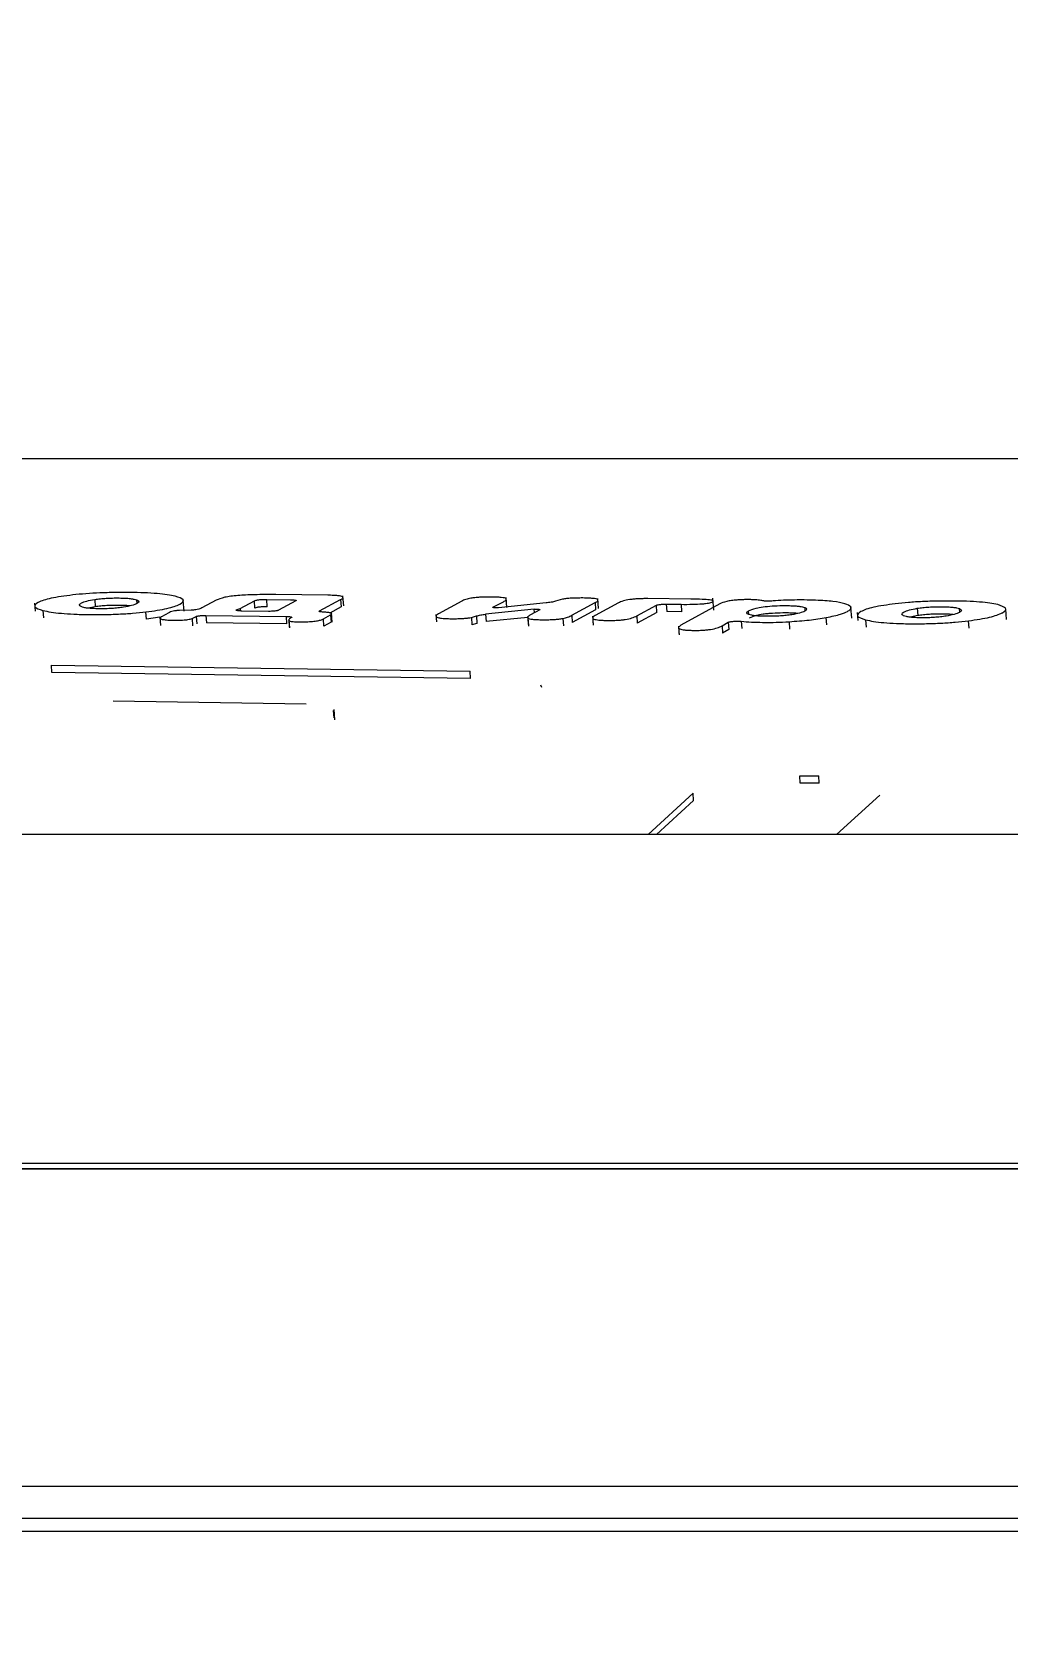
# Model space of a CAD drawing. Header units: millimetres. Extents: x -8045 to 6871, y -5915 to 5473.
# Drawn here: x -3914.59 to -3888.79, y -1035.41 to -992.87 of the extents above; entities that cross this region are included whole.
import ezdxf

# ---------------------------------------------------------------- set-up
doc = ezdxf.new("R2010")
doc.units = ezdxf.units.MM
for name, color, linetype in [('DIKOM_ОБЪЕКТ', 7, 'Continuous'), ('DIKOM_РАЗМЕР_ЗОНА', 7, 'Continuous'), ('DIKOM_РАЗМЕР_ОБЪЕКТА', 7, 'Continuous')]:
    doc.layers.add(name, color=color, linetype=linetype)
doc.styles.add('style1', font='arial.ttf', dxfattribs={"width": 0.8})
doc.dimstyles.new('1-50', dxfattribs={"dimtxt": 300, "dimasz": 200, "dimexe": 100, "dimexo": 0, "dimgap": 100, "dimtad": 1, "dimtxsty": 'style1', "dimcen": 200, "dimclrd": 7, "dimclre": 7, "dimclrt": 7, "dimadec": 1, "dimazin": 2, "dimtfac": 1, "dimtmove": 0, "dimatfit": 2, "dimfxl": 0, "dimlwd": 25, "dimlwe": 18, "dimarcsym": 0})

# ---------------------------------------------------------------- blocks, each defined once
blk = doc.blocks.new('*D9')
at = {"layer": 'Defpoints', "color": 0, "linetype": 'Continuous', "transparency": 16777216}
for p in [(5663.543, -234.645), (-5019.6, -1388.727), (5663.543, -4701.469)]:
    blk.add_point(p, dxfattribs=at)
at = {"layer": 'DIKOM_РАЗМЕР_ОБЪЕКТА', "color": 7, "linetype": 'Continuous', "lineweight": 18, "transparency": 16777216}
for p, q in [((5663.543, -234.645), (5663.543, -4801.469)), ((-5019.6, -1388.727), (-5019.6, -4801.469))]:
    blk.add_line(p, q, dxfattribs=at)
at = {"layer": 'DIKOM_РАЗМЕР_ОБЪЕКТА', "color": 7, "linetype": 'Continuous', "lineweight": 25, "transparency": 16777216}
blk.add_line((-4819.6, -4701.469), (5463.543, -4701.469), dxfattribs=at)
at = {"layer": 'DIKOM_РАЗМЕР_ОБЪЕКТА', "color": 7, "linetype": 'Continuous', "transparency": 16777216}
for points in [[(-4819.6, -4668.136), (-4819.6, -4734.803), (-5019.6, -4701.469)], [(5463.543, -4668.136), (5463.543, -4734.803), (5663.543, -4701.469)]]:
    blk.add_solid(points, dxfattribs=at)
at = {"layer": 'DIKOM_РАЗМЕР_ОБЪЕКТА', "color": 7, "linetype": 'Continuous', "lineweight": 15, "transparency": 16777216, "insert": (-74.375, -4448.297), "char_height": 300, "attachment_point": 5, "style": 'style1'}
blk.add_mtext('10700', dxfattribs=at)
blk = doc.blocks.new('*D10')
at = {"layer": 'Defpoints', "color": 0, "linetype": 'Continuous', "transparency": 16777216}
for p in [(-1653.813, 3474.95), (-5616.456, -3083.398), (491.015, -3083.398)]:
    blk.add_point(p, dxfattribs=at)
at = {"layer": 'DIKOM_РАЗМЕР_ОБЪЕКТА', "color": 7, "linetype": 'Continuous', "lineweight": 18, "transparency": 16777216}
for p, q in [((-1653.813, 3474.95), (-5716.456, 3474.95)), ((491.015, -3083.398), (-5716.456, -3083.398))]:
    blk.add_line(p, q, dxfattribs=at)
at = {"layer": 'DIKOM_РАЗМЕР_ОБЪЕКТА', "color": 7, "linetype": 'Continuous', "lineweight": 25, "transparency": 16777216}
blk.add_line((-5616.456, 3274.95), (-5616.456, -2883.398), dxfattribs=at)
at = {"layer": 'DIKOM_РАЗМЕР_ОБЪЕКТА', "color": 7, "linetype": 'Continuous', "transparency": 16777216}
for points in [[(-5649.79, 3274.95), (-5583.123, 3274.95), (-5616.456, 3474.95)], [(-5649.79, -2883.398), (-5583.123, -2883.398), (-5616.456, -3083.398)]]:
    blk.add_solid(points, dxfattribs=at)
at = {"layer": 'DIKOM_РАЗМЕР_ОБЪЕКТА', "color": 7, "linetype": 'Continuous', "lineweight": 15, "transparency": 16777216, "insert": (-5869.628, -1326.858), "char_height": 300, "attachment_point": 5, "rotation": 90, "style": 'style1'}
blk.add_mtext('6550', dxfattribs=at)
blk = doc.blocks.new('*D11')
at = {"layer": 'Defpoints', "color": 0, "transparency": 16777216}
for p in [(6870.851, -184.645), (-7019.6, -1388.727), (-7019.6, -5814.648)]:
    blk.add_point(p, dxfattribs=at)
at = {"layer": 'DIKOM_РАЗМЕР_ЗОНА', "color": 7, "lineweight": 18, "transparency": 16777216}
for p, q in [((6870.851, -184.645), (6870.851, -5914.648)), ((-7019.6, -1388.727), (-7019.6, -5914.648))]:
    blk.add_line(p, q, dxfattribs=at)
at = {"layer": 'DIKOM_РАЗМЕР_ЗОНА', "color": 7, "lineweight": 25, "transparency": 16777216}
blk.add_line((6670.851, -5814.648), (-6819.6, -5814.648), dxfattribs=at)
at = {"layer": 'DIKOM_РАЗМЕР_ЗОНА', "color": 7, "transparency": 16777216}
for points in [[(-6819.6, -5781.314), (-6819.6, -5847.981), (-7019.6, -5814.648)], [(6670.851, -5781.314), (6670.851, -5847.981), (6870.851, -5814.648)]]:
    blk.add_solid(points, dxfattribs=at)
at = {"layer": 'DIKOM_РАЗМЕР_ЗОНА', "color": 7, "transparency": 16777216, "insert": (-74.375, -5561.374), "char_height": 300, "attachment_point": 5, "style": 'style1'}
blk.add_mtext('13900', dxfattribs=at)
blk = doc.blocks.new('*D12')
at = {"layer": 'Defpoints', "color": 0, "transparency": 16777216}
for p in [(-2189.606, 5472.652), (-7595.212, -5084.969), (-495.584, -5084.969)]:
    blk.add_point(p, dxfattribs=at)
at = {"layer": 'DIKOM_РАЗМЕР_ЗОНА', "color": 7, "lineweight": 18, "transparency": 16777216}
for p, q in [((-2189.606, 5472.652), (-7695.212, 5472.652)), ((-495.584, -5084.969), (-7695.212, -5084.969))]:
    blk.add_line(p, q, dxfattribs=at)
at = {"layer": 'DIKOM_РАЗМЕР_ЗОНА', "color": 7, "lineweight": 25, "transparency": 16777216}
blk.add_line((-7595.212, 5272.652), (-7595.212, -4884.969), dxfattribs=at)
at = {"layer": 'DIKOM_РАЗМЕР_ЗОНА', "color": 7, "transparency": 16777216}
for points in [[(-7628.545, 5272.652), (-7561.879, 5272.652), (-7595.212, 5472.652)], [(-7628.545, -4884.969), (-7561.879, -4884.969), (-7595.212, -5084.969)]]:
    blk.add_solid(points, dxfattribs=at)
at = {"layer": 'DIKOM_РАЗМЕР_ЗОНА', "color": 7, "transparency": 16777216, "insert": (-7848.384, -1452.593), "char_height": 300, "attachment_point": 5, "rotation": 90, "style": 'style1'}
blk.add_mtext('10550', dxfattribs=at)

msp = doc.modelspace()

# ---------------------------------------------------------------- linework, layer by layer
at = {"layer": 'DIKOM_ОБЪЕКТ', "color": 7, "linetype": 'Continuous', "lineweight": 15}
for p, q in [((-3748.684, -1004.157), (-3986.725, -1004.157)), ((-3906.776, -1007.762), (-3908.152, -1007.746)), ((-3906.354, -1008.041), (-3906.373, -1007.779)), ((-3914.528, -1007.975), (-3914.513, -1008.182)), ((-3914.306, -1008.166), (-3914.292, -1008.36)), ((-3912.923, -1008.068), (-3913.111, -1008.105)), ((-3912.937, -1007.873), (-3912.923, -1008.068)), ((-3911.815, -1007.977), (-3911.821, -1007.887)), ((-3911.568, -1008.397), (-3911.582, -1008.203)), ((-3910.981, -1008.226), (-3911.175, -1008.334)), ((-3910.388, -1008.159), (-3910.699, -1008.164)), ((-3910.575, -1008.184), (-3910.596, -1007.899)), ((-3909.722, -1007.893), (-3910.108, -1008.098)), ((-3909.172, -1008.14), (-3909.095, -1008.111)), ((-3909.17, -1008.169), (-3909.172, -1008.14)), ((-3909.095, -1008.111), (-3908.713, -1007.907)), ((-3909.095, -1008.111), (-3909.09, -1008.178)), ((-3908.338, -1008.189), (-3909.043, -1008.18)), ((-3908.699, -1008.102), (-3908.713, -1007.907)), ((-3908.388, -1007.873), (-3907.763, -1007.881)), ((-3908.374, -1008.068), (-3908.388, -1007.873)), ((-3907.617, -1007.913), (-3908.08, -1008.16)), ((-3906.997, -1008.177), (-3906.436, -1007.877)), ((-3906.997, -1008.177), (-3906.996, -1008.192)), ((-3906.422, -1008.071), (-3906.723, -1008.232)), ((-3906.654, -1008.478), (-3906.672, -1008.231)), ((-3906.436, -1007.877), (-3906.422, -1008.071)), ((-3906.379, -1007.836), (-3906.367, -1007.995)), ((-3903.232, -1007.92), (-3903.848, -1008.252)), ((-3901.313, -1008.133), (-3902.603, -1008.266)), ((-3902.406, -1008.079), (-3902.13, -1007.932)), ((-3902.406, -1008.079), (-3902.406, -1008.087)), ((-3901.004, -1007.966), (-3902.256, -1008.092)), ((-3902.037, -1008.089), (-3902.056, -1007.824)), ((-3902.045, -1008.045), (-3902.045, -1008.071)), ((-3901.17, -1008.147), (-3901.41, -1008.279)), ((-3901.307, -1008.222), (-3901.313, -1008.133)), ((-3900.568, -1007.867), (-3900.751, -1007.919)), ((-3900.322, -1008.291), (-3899.707, -1007.957)), ((-3899.693, -1008.152), (-3900.308, -1008.485)), ((-3899.707, -1007.957), (-3899.693, -1008.152)), ((-3899.091, -1007.964), (-3899.706, -1008.297)), ((-3899.614, -1008.114), (-3899.633, -1007.849)), ((-3898.604, -1008.309), (-3898.086, -1008.026)), ((-3898.072, -1008.221), (-3898.591, -1008.504)), ((-3897.171, -1007.863), (-3898.314, -1007.852)), ((-3898.072, -1008.221), (-3898.086, -1008.026)), ((-3897.827, -1007.999), (-3897.434, -1008.002)), ((-3897.827, -1007.999), (-3897.813, -1008.193)), ((-3897.42, -1008.197), (-3897.813, -1008.193)), ((-3896.407, -1007.99), (-3897.435, -1008.557)), ((-3897.434, -1008.002), (-3897.42, -1008.197)), ((-3896.567, -1008.156), (-3896.59, -1007.838)), ((-3895.639, -1008.273), (-3895.646, -1008.177)), ((-3894.164, -1008.086), (-3894.157, -1008.181)), ((-3892.92, -1008.364), (-3892.94, -1008.088)), ((-3892.777, -1008.222), (-3892.762, -1008.426)), ((-3891.188, -1008.107), (-3891.174, -1008.301)), ((-3890.065, -1008.208), (-3890.072, -1008.116)), ((-3888.826, -1008.406), (-3888.847, -1008.123)), ((-3911.211, -1008.339), (-3911.568, -1008.397)), ((-3911.211, -1008.337), (-3911.195, -1008.562)), ((-3910.364, -1008.378), (-3910.35, -1008.572)), ((-3910.254, -1008.323), (-3910.24, -1008.518)), ((-3909.996, -1008.295), (-3907.879, -1008.322)), ((-3909.996, -1008.295), (-3909.982, -1008.49)), ((-3907.866, -1008.516), (-3909.982, -1008.49)), ((-3907.879, -1008.322), (-3907.866, -1008.516)), ((-3907.808, -1008.409), (-3907.795, -1008.603)), ((-3907.802, -1008.417), (-3907.787, -1008.621)), ((-3906.889, -1008.388), (-3906.699, -1008.282)), ((-3906.875, -1008.582), (-3906.889, -1008.388)), ((-3906.684, -1008.476), (-3906.875, -1008.582)), ((-3906.699, -1008.282), (-3906.684, -1008.476)), ((-3903.915, -1008.268), (-3903.901, -1008.463)), ((-3902.978, -1008.348), (-3902.845, -1008.311)), ((-3902.978, -1008.348), (-3902.964, -1008.543)), ((-3902.83, -1008.505), (-3902.964, -1008.543)), ((-3902.845, -1008.311), (-3902.83, -1008.505)), ((-3902.603, -1008.266), (-3902.589, -1008.46)), ((-3901.488, -1008.347), (-3902.589, -1008.46)), ((-3901.49, -1008.321), (-3901.471, -1008.582)), ((-3901.482, -1008.365), (-3901.468, -1008.56)), ((-3900.557, -1008.375), (-3900.543, -1008.57)), ((-3900.322, -1008.291), (-3900.308, -1008.485)), ((-3898.604, -1008.309), (-3898.591, -1008.504)), ((-3896.35, -1008.571), (-3896.186, -1008.477)), ((-3896.35, -1008.571), (-3896.336, -1008.765)), ((-3896.186, -1008.477), (-3896.172, -1008.672)), ((-3895.841, -1008.452), (-3895.827, -1008.646)), ((-3894.577, -1008.462), (-3894.563, -1008.656)), ((-3893.58, -1008.546), (-3893.594, -1008.351)), ((-3892.555, -1008.412), (-3892.541, -1008.607)), ((-3891.174, -1008.301), (-3891.376, -1008.343)), ((-3889.819, -1008.632), (-3889.833, -1008.438)), ((-3896.172, -1008.672), (-3896.336, -1008.765)), ((-3914.081, -1009.615), (-3903.013, -1009.768)), ((-3914.067, -1009.809), (-3914.081, -1009.615)), ((-3902.999, -1009.962), (-3914.067, -1009.809)), ((-3902.999, -1009.962), (-3903.013, -1009.768)), ((-3901.148, -1010.128), (-3901.125, -1010.194)), ((-3912.452, -1010.558), (-3907.346, -1010.635)), ((-3906.59, -1011.058), (-3906.609, -1010.782)), ((-3906.605, -1011.004), (-3906.619, -1010.81)), ((-3894.295, -1012.535), (-3893.794, -1012.541)), ((-3894.281, -1012.728), (-3894.295, -1012.535)), ((-3893.78, -1012.734), (-3894.281, -1012.728)), ((-3893.78, -1012.734), (-3893.794, -1012.541)), ((-3898.305, -1014.091), (-3897.115, -1012.992)), ((-3897.101, -1013.186), (-3898.082, -1014.091)), ((-3897.101, -1013.186), (-3897.115, -1012.992)), ((-3892.177, -1013.053), (-3893.326, -1014.091)), ((-3875.171, -1014.091), (-3918.48, -1014.091)), ((-3747.063, -1022.794), (-4024.736, -1022.794)), ((-3747.321, -1022.929), (-4024.736, -1022.929)), ((-4024.735, -1022.929), (-3747.321, -1022.929)), ((-3862.658, -1031.328), (-3925.187, -1031.328)), ((-3925.285, -1032.173), (-3862.808, -1032.173)), ((-3925.273, -1032.511), (-3862.789, -1032.511))]:
    msp.add_line(p, q, dxfattribs=at)
for points, knots in [([(-3913.519, -1007.755), (-3913.728, -1007.782), (-3914.157, -1007.838), (-3914.34, -1007.913), (-3914.434, -1007.952)], [0, 0, 0, 0, 0.488444, 1, 1, 1, 1]), ([(-3912.008, -1007.69), (-3912.142, -1007.69), (-3912.403, -1007.688), (-3912.799, -1007.699), (-3913.179, -1007.721), (-3913.404, -1007.743), (-3913.519, -1007.755)], [0, 0, 0, 0, 0.261625, 0.508222, 0.750378, 1, 1, 1, 1]), ([(-3910.81, -1007.788), (-3910.874, -1007.774), (-3911.002, -1007.747), (-3911.382, -1007.708), (-3911.746, -1007.69), (-3912.008, -1007.69), (-3912.008, -1007.69)], [0, 0, 0, 0, 0.246854, 0.488257, 0.999534, 1, 1, 1, 1]), ([(-3910.688, -1008), (-3910.687, -1007.999), (-3910.614, -1007.961), (-3910.533, -1007.882), (-3910.719, -1007.819), (-3910.81, -1007.788)], [0, 0, 0, 0, 0.005653, 0.516882, 1, 1, 1, 1]), ([(-3909.149, -1007.77), (-3909.214, -1007.776), (-3909.347, -1007.789), (-3909.575, -1007.83), (-3909.661, -1007.867), (-3909.722, -1007.893)], [0, 0, 0, 0, 0.217844, 0.448566, 1, 1, 1, 1]), ([(-3908.152, -1007.746), (-3908.339, -1007.745), (-3908.602, -1007.744), (-3908.943, -1007.755), (-3909.083, -1007.765), (-3909.149, -1007.77)], [0, 0, 0, 0, 0.563881, 0.794324, 1, 1, 1, 1]), ([(-3906.381, -1007.801), (-3906.394, -1007.795), (-3906.42, -1007.785), (-3906.509, -1007.773), (-3906.629, -1007.765), (-3906.725, -1007.763), (-3906.776, -1007.762)], [0, 0, 0, 0, 0.234095, 0.464974, 0.714511, 1, 1, 1, 1]), ([(-3906.436, -1007.877), (-3906.408, -1007.862), (-3906.36, -1007.836), (-3906.375, -1007.811), (-3906.381, -1007.801)], [0, 0, 0, 0, 0.580149, 1, 1, 1, 1]), ([(-3902.449, -1007.81), (-3902.452, -1007.81), (-3902.507, -1007.809), (-3902.611, -1007.809), (-3902.758, -1007.815), (-3902.891, -1007.826), (-3902.958, -1007.836), (-3902.992, -1007.841)], [0, 0, 0, 0, 0.015119, 0.289344, 0.532051, 0.761751, 1, 1, 1, 1]), ([(-3902.059, -1007.85), (-3902.071, -1007.844), (-3902.095, -1007.833), (-3902.184, -1007.82), (-3902.305, -1007.812), (-3902.4, -1007.811), (-3902.449, -1007.81)], [0, 0, 0, 0, 0.242255, 0.476951, 0.728045, 1, 1, 1, 1]), ([(-3914.434, -1007.952), (-3914.487, -1007.991), (-3914.593, -1008.067), (-3914.4, -1008.134), (-3914.306, -1008.166)], [0, 0, 0, 0, 0.51368, 1, 1, 1, 1]), ([(-3914.306, -1008.166), (-3914.239, -1008.18), (-3914.108, -1008.209), (-3913.826, -1008.242), (-3913.488, -1008.263), (-3913.24, -1008.272), (-3913.104, -1008.272), (-3913.104, -1008.272)], [0, 0, 0, 0, 0.251037, 0.493609, 0.739351, 0.999696, 1, 1, 1, 1]), ([(-3913.297, -1008.064), (-3913.319, -1008.049), (-3913.366, -1008.017), (-3913.313, -1007.983), (-3913.286, -1007.965)], [0, 0, 0, 0, 0.481292, 1, 1, 1, 1]), ([(-3912.174, -1008.079), (-3912.222, -1008.085), (-3912.315, -1008.099), (-3912.481, -1008.113), (-3912.654, -1008.121), (-3912.827, -1008.121), (-3912.99, -1008.116), (-3913.128, -1008.105), (-3913.235, -1008.087), (-3913.275, -1008.072), (-3913.297, -1008.064)], [0, 0, 0, 0, 0.134171, 0.256404, 0.375075, 0.499441, 0.624161, 0.743104, 0.865596, 1, 1, 1, 1]), ([(-3913.286, -1007.965), (-3913.248, -1007.948), (-3913.174, -1007.915), (-3913.014, -1007.887), (-3912.937, -1007.873)], [0, 0, 0, 0, 0.522999, 1, 1, 1, 1]), ([(-3913.104, -1008.272), (-3912.968, -1008.273), (-3912.706, -1008.274), (-3912.307, -1008.262), (-3911.924, -1008.239), (-3911.697, -1008.215), (-3911.582, -1008.203)], [0, 0, 0, 0, 0.262078, 0.508587, 0.750682, 1, 1, 1, 1]), ([(-3912.937, -1007.873), (-3912.889, -1007.867), (-3912.797, -1007.854), (-3912.633, -1007.841), (-3912.462, -1007.835), (-3912.347, -1007.834), (-3912.29, -1007.835), (-3912.289, -1007.835)], [0, 0, 0, 0, 0.263424, 0.506249, 0.744329, 0.994352, 1, 1, 1, 1]), ([(-3912.275, -1008.03), (-3912.276, -1008.03), (-3912.333, -1008.03), (-3912.448, -1008.029), (-3912.619, -1008.036), (-3912.782, -1008.049), (-3912.875, -1008.061), (-3912.923, -1008.068)], [0, 0, 0, 0, 0.004604, 0.255004, 0.493055, 0.735886, 1, 1, 1, 1]), ([(-3912.289, -1007.835), (-3912.235, -1007.836), (-3912.128, -1007.838), (-3911.992, -1007.849), (-3911.885, -1007.866), (-3911.843, -1007.88), (-3911.821, -1007.887)], [0, 0, 0, 0, 0.245791, 0.485535, 0.731547, 1, 1, 1, 1]), ([(-3912.002, -1008.043), (-3912.039, -1008.04), (-3912.119, -1008.033), (-3912.22, -1008.031), (-3912.275, -1008.03)], [0, 0, 0, 0, 0.457742, 1, 1, 1, 1]), ([(-3911.821, -1007.984), (-3911.822, -1007.984), (-3911.852, -1008.002), (-3911.941, -1008.035), (-3912.098, -1008.064), (-3912.174, -1008.079)], [0, 0, 0, 0, 0.009383, 0.522282, 1, 1, 1, 1]), ([(-3911.821, -1007.887), (-3911.796, -1007.902), (-3911.744, -1007.933), (-3911.795, -1007.966), (-3911.821, -1007.984)], [0, 0, 0, 0, 0.487627, 1, 1, 1, 1]), ([(-3911.582, -1008.203), (-3911.378, -1008.174), (-3910.958, -1008.115), (-3910.779, -1008.039), (-3910.688, -1008)], [0, 0, 0, 0, 0.487117, 1, 1, 1, 1]), ([(-3910.699, -1008.164), (-3910.714, -1008.165), (-3910.745, -1008.167), (-3910.805, -1008.173), (-3910.91, -1008.192), (-3910.951, -1008.212), (-3910.981, -1008.226)], [0, 0, 0, 0, 0.094284, 0.190828, 0.40651, 1, 1, 1, 1]), ([(-3910.108, -1008.098), (-3910.138, -1008.112), (-3910.178, -1008.132), (-3910.283, -1008.15), (-3910.342, -1008.156), (-3910.372, -1008.158), (-3910.388, -1008.159)], [0, 0, 0, 0, 0.591332, 0.807639, 0.904877, 1, 1, 1, 1]), ([(-3909.043, -1008.18), (-3909.057, -1008.18), (-3909.086, -1008.179), (-3909.125, -1008.176), (-3909.158, -1008.172), (-3909.186, -1008.166), (-3909.199, -1008.158), (-3909.196, -1008.149), (-3909.18, -1008.143), (-3909.172, -1008.14)], [0, 0, 0, 0, 0.120278, 0.243421, 0.370427, 0.500755, 0.695584, 0.834189, 1, 1, 1, 1]), ([(-3908.713, -1007.907), (-3908.7, -1007.902), (-3908.682, -1007.894), (-3908.636, -1007.885), (-3908.597, -1007.88), (-3908.552, -1007.876), (-3908.481, -1007.873), (-3908.426, -1007.873), (-3908.388, -1007.873)], [0, 0, 0, 0, 0.27315, 0.390267, 0.500432, 0.610469, 0.727442, 1, 1, 1, 1]), ([(-3908.374, -1008.068), (-3908.412, -1008.068), (-3908.467, -1008.068), (-3908.538, -1008.071), (-3908.583, -1008.075), (-3908.622, -1008.08), (-3908.668, -1008.089), (-3908.686, -1008.096), (-3908.699, -1008.102)], [0, 0, 0, 0, 0.27307, 0.389484, 0.500016, 0.61016, 0.726899, 1, 1, 1, 1]), ([(-3908.08, -1008.16), (-3908.086, -1008.163), (-3908.097, -1008.168), (-3908.131, -1008.175), (-3908.171, -1008.181), (-3908.217, -1008.185), (-3908.271, -1008.188), (-3908.312, -1008.188), (-3908.338, -1008.189)], [0, 0, 0, 0, 0.166029, 0.304939, 0.500275, 0.632409, 0.759577, 1, 1, 1, 1]), ([(-3907.763, -1007.881), (-3907.742, -1007.881), (-3907.696, -1007.882), (-3907.651, -1007.887), (-3907.624, -1007.893), (-3907.611, -1007.899), (-3907.607, -1007.906), (-3907.613, -1007.91), (-3907.617, -1007.913)], [0, 0, 0, 0, 0.206092, 0.441054, 0.569868, 0.705897, 0.849322, 1, 1, 1, 1]), ([(-3906.892, -1008.208), (-3906.909, -1008.207), (-3906.944, -1008.205), (-3906.985, -1008.199), (-3907.009, -1008.189), (-3907.001, -1008.181), (-3906.997, -1008.177)], [0, 0, 0, 0, 0.205981, 0.441494, 0.70611, 1, 1, 1, 1]), ([(-3906.699, -1008.282), (-3906.685, -1008.273), (-3906.661, -1008.256), (-3906.68, -1008.237), (-3906.723, -1008.225), (-3906.783, -1008.215), (-3906.848, -1008.211), (-3906.892, -1008.208)], [0, 0, 0, 0, 0.286394, 0.527145, 0.640241, 0.753819, 1, 1, 1, 1]), ([(-3902.992, -1007.841), (-3903.038, -1007.852), (-3903.148, -1007.877), (-3903.202, -1007.904), (-3903.232, -1007.92)], [0, 0, 0, 0, 0.422884, 1, 1, 1, 1]), ([(-3902.333, -1008.095), (-3902.343, -1008.095), (-3902.366, -1008.095), (-3902.389, -1008.092), (-3902.402, -1008.089), (-3902.409, -1008.086), (-3902.411, -1008.083), (-3902.408, -1008.08), (-3902.406, -1008.079)], [0, 0, 0, 0, 0.206727, 0.442076, 0.570806, 0.706412, 0.849674, 1, 1, 1, 1]), ([(-3902.256, -1008.092), (-3902.262, -1008.093), (-3902.274, -1008.094), (-3902.294, -1008.096), (-3902.313, -1008.096), (-3902.326, -1008.096), (-3902.333, -1008.095)], [0, 0, 0, 0, 0.250012, 0.501276, 0.750422, 1, 1, 1, 1]), ([(-3902.13, -1007.932), (-3902.099, -1007.915), (-3902.047, -1007.888), (-3902.055, -1007.861), (-3902.059, -1007.85)], [0, 0, 0, 0, 0.587465, 1, 1, 1, 1]), ([(-3901.313, -1008.133), (-3901.304, -1008.133), (-3901.284, -1008.131), (-3901.254, -1008.13), (-3901.226, -1008.131), (-3901.203, -1008.132), (-3901.184, -1008.135), (-3901.171, -1008.138), (-3901.164, -1008.142), (-3901.168, -1008.145), (-3901.17, -1008.147)], [0, 0, 0, 0, 0.129685, 0.255591, 0.378913, 0.500218, 0.601544, 0.718465, 0.851294, 1, 1, 1, 1]), ([(-3900.751, -1007.919), (-3900.767, -1007.924), (-3900.798, -1007.935), (-3900.881, -1007.952), (-3900.957, -1007.961), (-3901.004, -1007.966)], [0, 0, 0, 0, 0.310116, 0.58029, 1, 1, 1, 1]), ([(-3900.026, -1007.835), (-3900.029, -1007.835), (-3900.084, -1007.835), (-3900.187, -1007.835), (-3900.335, -1007.84), (-3900.467, -1007.851), (-3900.534, -1007.862), (-3900.568, -1007.867)], [0, 0, 0, 0, 0.015509, 0.289712, 0.532394, 0.762072, 1, 1, 1, 1]), ([(-3899.635, -1007.875), (-3899.648, -1007.87), (-3899.672, -1007.858), (-3899.761, -1007.846), (-3899.881, -1007.838), (-3899.976, -1007.836), (-3900.026, -1007.835)], [0, 0, 0, 0, 0.242307, 0.477101, 0.728324, 1, 1, 1, 1]), ([(-3899.707, -1007.957), (-3899.676, -1007.941), (-3899.624, -1007.913), (-3899.632, -1007.886), (-3899.635, -1007.875)], [0, 0, 0, 0, 0.587263, 1, 1, 1, 1]), ([(-3898.314, -1007.852), (-3898.359, -1007.852), (-3898.443, -1007.852), (-3898.57, -1007.856), (-3898.687, -1007.865), (-3898.834, -1007.882), (-3898.988, -1007.916), (-3899.054, -1007.946), (-3899.091, -1007.964)], [0, 0, 0, 0, 0.117658, 0.224706, 0.327834, 0.434106, 0.680066, 1, 1, 1, 1]), ([(-3898.086, -1008.026), (-3898.08, -1008.024), (-3898.069, -1008.019), (-3898.035, -1008.012), (-3897.995, -1008.006), (-3897.948, -1008.002), (-3897.894, -1007.999), (-3897.854, -1007.999), (-3897.827, -1007.999)], [0, 0, 0, 0, 0.164474, 0.302752, 0.500004, 0.631946, 0.759043, 1, 1, 1, 1]), ([(-3897.434, -1008.002), (-3897.331, -1008.003), (-3897.147, -1008.004), (-3896.918, -1007.994), (-3896.781, -1007.981), (-3896.701, -1007.97), (-3896.64, -1007.955), (-3896.617, -1007.945), (-3896.605, -1007.939)], [0, 0, 0, 0, 0.320265, 0.56643, 0.672726, 0.775749, 0.883092, 1, 1, 1, 1]), ([(-3896.605, -1007.939), (-3896.605, -1007.939), (-3896.594, -1007.934), (-3896.581, -1007.923), (-3896.586, -1007.908), (-3896.619, -1007.896), (-3896.704, -1007.881), (-3896.891, -1007.868), (-3897.07, -1007.865), (-3897.171, -1007.863)], [0, 0, 0, 0, 0.000881, 0.118304, 0.225171, 0.327981, 0.434107, 0.6801, 1, 1, 1, 1]), ([(-3895.624, -1007.878), (-3895.668, -1007.878), (-3895.747, -1007.878), (-3895.861, -1007.881), (-3895.981, -1007.889), (-3896.111, -1007.903), (-3896.291, -1007.937), (-3896.358, -1007.968), (-3896.407, -1007.99)], [0, 0, 0, 0, 0.117764, 0.208027, 0.294833, 0.435404, 0.5929, 1, 1, 1, 1]), ([(-3895.644, -1008.272), (-3895.669, -1008.258), (-3895.724, -1008.228), (-3895.673, -1008.194), (-3895.646, -1008.177)], [0, 0, 0, 0, 0.466703, 1, 1, 1, 1]), ([(-3895.646, -1008.177), (-3895.593, -1008.151), (-3895.513, -1008.112), (-3895.28, -1008.066), (-3895.023, -1008.044), (-3894.802, -1008.036), (-3894.676, -1008.036), (-3894.637, -1008.036)], [0, 0, 0, 0, 0.36797, 0.551709, 0.735066, 0.918243, 1, 1, 1, 1]), ([(-3894.623, -1008.231), (-3894.664, -1008.231), (-3894.792, -1008.23), (-3894.974, -1008.237), (-3895.144, -1008.25), (-3895.303, -1008.267), (-3895.5, -1008.308), (-3895.579, -1008.346), (-3895.632, -1008.371)], [0, 0, 0, 0, 0.085805, 0.270233, 0.362986, 0.455744, 0.638559, 1, 1, 1, 1]), ([(-3895.267, -1007.909), (-3895.304, -1007.901), (-3895.377, -1007.888), (-3895.517, -1007.88), (-3895.602, -1007.878), (-3895.624, -1007.878)], [0, 0, 0, 0, 0.437673, 0.854841, 1, 1, 1, 1]), ([(-3895.136, -1007.919), (-3895.149, -1007.919), (-3895.176, -1007.919), (-3895.212, -1007.916), (-3895.244, -1007.913), (-3895.259, -1007.91), (-3895.267, -1007.909)], [0, 0, 0, 0, 0.240615, 0.487545, 0.740528, 1, 1, 1, 1]), ([(-3895.001, -1007.914), (-3895.024, -1007.916), (-3895.068, -1007.919), (-3895.114, -1007.919), (-3895.136, -1007.919)], [0, 0, 0, 0, 0.511985, 1, 1, 1, 1]), ([(-3894.179, -1007.887), (-3894.262, -1007.887), (-3894.442, -1007.887), (-3894.725, -1007.894), (-3894.911, -1007.908), (-3895.001, -1007.914)], [0, 0, 0, 0, 0.305366, 0.659448, 1, 1, 1, 1]), ([(-3894.637, -1008.036), (-3894.589, -1008.037), (-3894.5, -1008.039), (-3894.383, -1008.046), (-3894.253, -1008.059), (-3894.2, -1008.075), (-3894.164, -1008.086)], [0, 0, 0, 0, 0.219473, 0.411499, 0.600266, 1, 1, 1, 1]), ([(-3894.342, -1008.244), (-3894.353, -1008.243), (-3894.394, -1008.238), (-3894.49, -1008.233), (-3894.577, -1008.232), (-3894.623, -1008.231)], [0, 0, 0, 0, 0.138409, 0.550118, 1, 1, 1, 1]), ([(-3894.159, -1008.183), (-3894.159, -1008.183), (-3894.194, -1008.201), (-3894.275, -1008.235), (-3894.433, -1008.264), (-3894.508, -1008.279)], [0, 0, 0, 0, 0.009585, 0.526728, 1, 1, 1, 1]), ([(-3893.1, -1007.987), (-3893.193, -1007.965), (-3893.375, -1007.923), (-3893.793, -1007.894), (-3894.076, -1007.889), (-3894.179, -1007.887)], [0, 0, 0, 0, 0.398321, 0.780698, 1, 1, 1, 1]), ([(-3894.164, -1008.086), (-3894.137, -1008.101), (-3894.083, -1008.131), (-3894.133, -1008.165), (-3894.159, -1008.183)], [0, 0, 0, 0, 0.483053, 1, 1, 1, 1]), ([(-3893.594, -1008.351), (-3893.455, -1008.323), (-3893.206, -1008.272), (-3893.085, -1008.215), (-3893.032, -1008.191)], [0, 0, 0, 0, 0.561343, 1, 1, 1, 1]), ([(-3893.032, -1008.191), (-3893.018, -1008.183), (-3892.949, -1008.142), (-3892.902, -1008.069), (-3893.035, -1008.014), (-3893.1, -1007.987)], [0, 0, 0, 0, 0.114186, 0.564658, 1, 1, 1, 1]), ([(-3892.683, -1008.194), (-3892.737, -1008.234), (-3892.842, -1008.313), (-3892.649, -1008.38), (-3892.555, -1008.412)], [0, 0, 0, 0, 0.513613, 1, 1, 1, 1]), ([(-3891.769, -1007.988), (-3891.978, -1008.017), (-3892.407, -1008.076), (-3892.59, -1008.154), (-3892.683, -1008.194)], [0, 0, 0, 0, 0.48845, 1, 1, 1, 1]), ([(-3890.259, -1007.915), (-3890.393, -1007.915), (-3890.654, -1007.915), (-3891.05, -1007.928), (-3891.429, -1007.952), (-3891.655, -1007.976), (-3891.769, -1007.988)], [0, 0, 0, 0, 0.261632, 0.508204, 0.750448, 1, 1, 1, 1]), ([(-3891.547, -1008.304), (-3891.569, -1008.288), (-3891.616, -1008.255), (-3891.563, -1008.22), (-3891.536, -1008.202)], [0, 0, 0, 0, 0.481358, 1, 1, 1, 1]), ([(-3891.536, -1008.202), (-3891.498, -1008.184), (-3891.424, -1008.15), (-3891.264, -1008.121), (-3891.188, -1008.107)], [0, 0, 0, 0, 0.523085, 1, 1, 1, 1]), ([(-3891.188, -1008.107), (-3891.139, -1008.1), (-3891.047, -1008.087), (-3890.884, -1008.073), (-3890.713, -1008.065), (-3890.598, -1008.064), (-3890.54, -1008.065), (-3890.539, -1008.065)], [0, 0, 0, 0, 0.263458, 0.506343, 0.744186, 0.99469, 1, 1, 1, 1]), ([(-3890.539, -1008.065), (-3890.485, -1008.066), (-3890.379, -1008.068), (-3890.243, -1008.078), (-3890.135, -1008.095), (-3890.094, -1008.109), (-3890.072, -1008.116)], [0, 0, 0, 0, 0.245847, 0.485883, 0.731643, 1, 1, 1, 1]), ([(-3890.071, -1008.215), (-3890.072, -1008.215), (-3890.103, -1008.233), (-3890.191, -1008.269), (-3890.348, -1008.299), (-3890.424, -1008.314)], [0, 0, 0, 0, 0.009269, 0.522309, 1, 1, 1, 1]), ([(-3889.061, -1008.01), (-3889.126, -1007.997), (-3889.253, -1007.97), (-3889.632, -1007.931), (-3890.002, -1007.915), (-3890.259, -1007.915), (-3890.259, -1007.915)], [0, 0, 0, 0, 0.246823, 0.488125, 0.999525, 1, 1, 1, 1]), ([(-3890.072, -1008.116), (-3890.047, -1008.132), (-3889.995, -1008.163), (-3890.046, -1008.197), (-3890.071, -1008.215)], [0, 0, 0, 0, 0.487585, 1, 1, 1, 1]), ([(-3889.833, -1008.438), (-3889.628, -1008.408), (-3889.208, -1008.345), (-3889.03, -1008.267), (-3888.939, -1008.227)], [0, 0, 0, 0, 0.487195, 1, 1, 1, 1]), ([(-3888.939, -1008.227), (-3888.938, -1008.226), (-3888.867, -1008.185), (-3888.784, -1008.106), (-3888.97, -1008.042), (-3889.061, -1008.01)], [0, 0, 0, 0, 0.00579, 0.516893, 1, 1, 1, 1]), ([(-3911.175, -1008.334), (-3911.191, -1008.344), (-3911.219, -1008.363), (-3911.2, -1008.386), (-3911.154, -1008.4), (-3911.087, -1008.411), (-3910.971, -1008.421), (-3910.863, -1008.423), (-3910.811, -1008.424)], [0, 0, 0, 0, 0.23831, 0.436176, 0.527498, 0.618478, 0.813786, 1, 1, 1, 1]), ([(-3910.811, -1008.424), (-3910.806, -1008.424), (-3910.77, -1008.424), (-3910.704, -1008.424), (-3910.615, -1008.42), (-3910.537, -1008.413), (-3910.442, -1008.4), (-3910.396, -1008.387), (-3910.364, -1008.378)], [0, 0, 0, 0, 0.028776, 0.197532, 0.356948, 0.506358, 0.654974, 1, 1, 1, 1]), ([(-3910.364, -1008.378), (-3910.35, -1008.372), (-3910.308, -1008.354), (-3910.276, -1008.336), (-3910.254, -1008.323)], [0, 0, 0, 0, 0.334142, 1, 1, 1, 1]), ([(-3910.254, -1008.323), (-3910.248, -1008.321), (-3910.236, -1008.316), (-3910.202, -1008.308), (-3910.162, -1008.303), (-3910.116, -1008.299), (-3910.062, -1008.296), (-3910.022, -1008.295), (-3909.996, -1008.295)], [0, 0, 0, 0, 0.167499, 0.30681, 0.500266, 0.632073, 0.75978, 1, 1, 1, 1]), ([(-3907.879, -1008.322), (-3907.858, -1008.322), (-3907.812, -1008.323), (-3907.767, -1008.328), (-3907.741, -1008.335), (-3907.728, -1008.341), (-3907.723, -1008.348), (-3907.729, -1008.353), (-3907.732, -1008.355)], [0, 0, 0, 0, 0.20797, 0.443649, 0.57245, 0.707933, 0.850454, 1, 1, 1, 1]), ([(-3907.808, -1008.409), (-3907.81, -1008.419), (-3907.813, -1008.433), (-3907.769, -1008.448), (-3907.72, -1008.457), (-3907.651, -1008.463), (-3907.591, -1008.465), (-3907.556, -1008.465), (-3907.552, -1008.465)], [0, 0, 0, 0, 0.356911, 0.507639, 0.650341, 0.805671, 0.975751, 1, 1, 1, 1]), ([(-3907.732, -1008.355), (-3907.752, -1008.367), (-3907.784, -1008.384), (-3907.802, -1008.403), (-3907.808, -1008.409)], [0, 0, 0, 0, 0.649579, 1, 1, 1, 1]), ([(-3907.552, -1008.465), (-3907.497, -1008.466), (-3907.387, -1008.466), (-3907.244, -1008.46), (-3907.141, -1008.451), (-3907.048, -1008.439), (-3906.951, -1008.417), (-3906.911, -1008.398), (-3906.889, -1008.388)], [0, 0, 0, 0, 0.187764, 0.382221, 0.473182, 0.564499, 0.76198, 1, 1, 1, 1]), ([(-3903.848, -1008.252), (-3903.886, -1008.277), (-3903.938, -1008.311), (-3903.873, -1008.351), (-3903.784, -1008.368), (-3903.681, -1008.377), (-3903.592, -1008.381), (-3903.532, -1008.382), (-3903.509, -1008.382)], [0, 0, 0, 0, 0.433328, 0.598383, 0.747591, 0.838243, 0.935293, 1, 1, 1, 1]), ([(-3903.509, -1008.382), (-3903.462, -1008.383), (-3903.378, -1008.383), (-3903.256, -1008.379), (-3903.15, -1008.372), (-3903.055, -1008.362), (-3903.004, -1008.353), (-3902.978, -1008.348)], [0, 0, 0, 0, 0.246988, 0.443714, 0.627405, 0.809227, 1, 1, 1, 1]), ([(-3902.845, -1008.311), (-3902.81, -1008.301), (-3902.751, -1008.283), (-3902.647, -1008.271), (-3902.603, -1008.266)], [0, 0, 0, 0, 0.575254, 1, 1, 1, 1]), ([(-3901.41, -1008.279), (-3901.441, -1008.296), (-3901.493, -1008.325), (-3901.485, -1008.353), (-3901.482, -1008.365)], [0, 0, 0, 0, 0.587659, 1, 1, 1, 1]), ([(-3901.482, -1008.365), (-3901.471, -1008.371), (-3901.447, -1008.384), (-3901.36, -1008.398), (-3901.239, -1008.407), (-3901.091, -1008.41), (-3900.936, -1008.41), (-3900.788, -1008.404), (-3900.656, -1008.392), (-3900.59, -1008.381), (-3900.557, -1008.375)], [0, 0, 0, 0, 0.120457, 0.236439, 0.359627, 0.500212, 0.640665, 0.76388, 0.8796, 1, 1, 1, 1]), ([(-3900.557, -1008.375), (-3900.513, -1008.364), (-3900.406, -1008.337), (-3900.353, -1008.308), (-3900.322, -1008.291)], [0, 0, 0, 0, 0.414038, 1, 1, 1, 1]), ([(-3899.706, -1008.297), (-3899.734, -1008.316), (-3899.784, -1008.348), (-3899.763, -1008.386), (-3899.687, -1008.407), (-3899.607, -1008.418), (-3899.501, -1008.425), (-3899.419, -1008.428), (-3899.376, -1008.428), (-3899.375, -1008.428)], [0, 0, 0, 0, 0.320629, 0.56685, 0.672893, 0.775416, 0.881827, 0.998711, 1, 1, 1, 1]), ([(-3899.774, -1008.312), (-3899.771, -1008.357), (-3899.765, -1008.437), (-3899.759, -1008.517), (-3899.757, -1008.551)], [0, 0, 0, 0, 0.565777, 1, 1, 1, 1]), ([(-3899.375, -1008.428), (-3899.332, -1008.428), (-3899.249, -1008.428), (-3899.123, -1008.424), (-3899.007, -1008.415), (-3898.861, -1008.396), (-3898.707, -1008.36), (-3898.642, -1008.327), (-3898.604, -1008.309)], [0, 0, 0, 0, 0.11524, 0.221361, 0.323925, 0.430072, 0.677359, 1, 1, 1, 1]), ([(-3897.435, -1008.557), (-3897.462, -1008.576), (-3897.512, -1008.609), (-3897.491, -1008.647), (-3897.417, -1008.669), (-3897.339, -1008.681), (-3897.236, -1008.688), (-3897.15, -1008.691), (-3897.102, -1008.691), (-3897.096, -1008.691)], [0, 0, 0, 0, 0.314957, 0.558109, 0.663169, 0.764617, 0.86958, 0.984387, 1, 1, 1, 1]), ([(-3897.501, -1008.577), (-3897.498, -1008.621), (-3897.492, -1008.699), (-3897.487, -1008.778), (-3897.484, -1008.812)], [0, 0, 0, 0, 0.56066, 1, 1, 1, 1]), ([(-3897.096, -1008.691), (-3897.059, -1008.692), (-3896.982, -1008.692), (-3896.863, -1008.687), (-3896.749, -1008.678), (-3896.604, -1008.659), (-3896.452, -1008.622), (-3896.387, -1008.589), (-3896.35, -1008.571)], [0, 0, 0, 0, 0.10216, 0.209628, 0.313067, 0.420208, 0.670962, 1, 1, 1, 1]), ([(-3896.186, -1008.477), (-3896.178, -1008.474), (-3896.162, -1008.467), (-3896.121, -1008.459), (-3896.081, -1008.454), (-3896.037, -1008.451), (-3895.988, -1008.448), (-3895.934, -1008.447), (-3895.883, -1008.448), (-3895.855, -1008.451), (-3895.841, -1008.452)], [0, 0, 0, 0, 0.161672, 0.298979, 0.411433, 0.499803, 0.626835, 0.752426, 0.876998, 1, 1, 1, 1]), ([(-3895.841, -1008.452), (-3895.754, -1008.46), (-3895.585, -1008.474), (-3895.378, -1008.478), (-3895.278, -1008.48)], [0, 0, 0, 0, 0.512272, 1, 1, 1, 1]), ([(-3895.155, -1008.319), (-3895.211, -1008.318), (-3895.319, -1008.316), (-3895.461, -1008.307), (-3895.575, -1008.292), (-3895.62, -1008.279), (-3895.644, -1008.272)], [0, 0, 0, 0, 0.256647, 0.504596, 0.747008, 1, 1, 1, 1]), ([(-3895.278, -1008.48), (-3895.268, -1008.48), (-3895.151, -1008.481), (-3894.915, -1008.479), (-3894.69, -1008.467), (-3894.577, -1008.462)], [0, 0, 0, 0, 0.041187, 0.516141, 1, 1, 1, 1]), ([(-3894.508, -1008.279), (-3894.555, -1008.285), (-3894.645, -1008.298), (-3894.806, -1008.312), (-3894.977, -1008.319), (-3895.093, -1008.32), (-3895.153, -1008.319), (-3895.155, -1008.319)], [0, 0, 0, 0, 0.255411, 0.494396, 0.733304, 0.988249, 1, 1, 1, 1]), ([(-3894.577, -1008.462), (-3894.393, -1008.448), (-3894.021, -1008.422), (-3893.738, -1008.375), (-3893.594, -1008.351)], [0, 0, 0, 0, 0.493641, 1, 1, 1, 1]), ([(-3892.555, -1008.412), (-3892.489, -1008.427), (-3892.357, -1008.456), (-3892.075, -1008.488), (-3891.74, -1008.508), (-3891.485, -1008.516), (-3891.354, -1008.516), (-3891.353, -1008.516)], [0, 0, 0, 0, 0.251026, 0.49361, 0.739282, 0.999684, 1, 1, 1, 1]), ([(-3890.424, -1008.314), (-3890.473, -1008.321), (-3890.566, -1008.335), (-3890.731, -1008.35), (-3890.904, -1008.359), (-3891.077, -1008.36), (-3891.24, -1008.356), (-3891.378, -1008.345), (-3891.485, -1008.327), (-3891.525, -1008.312), (-3891.547, -1008.304)], [0, 0, 0, 0, 0.134144, 0.25622, 0.375077, 0.499485, 0.624245, 0.743208, 0.865627, 1, 1, 1, 1]), ([(-3891.353, -1008.516), (-3891.218, -1008.516), (-3890.956, -1008.516), (-3890.557, -1008.502), (-3890.175, -1008.476), (-3889.948, -1008.451), (-3889.833, -1008.438)], [0, 0, 0, 0, 0.262047, 0.508651, 0.750662, 1, 1, 1, 1]), ([(-3890.525, -1008.259), (-3890.526, -1008.259), (-3890.583, -1008.258), (-3890.698, -1008.26), (-3890.869, -1008.267), (-3891.033, -1008.282), (-3891.125, -1008.295), (-3891.174, -1008.301)], [0, 0, 0, 0, 0.004267, 0.254815, 0.492966, 0.735855, 1, 1, 1, 1]), ([(-3890.236, -1008.274), (-3890.278, -1008.27), (-3890.364, -1008.262), (-3890.471, -1008.26), (-3890.525, -1008.259)], [0, 0, 0, 0, 0.48993, 1, 1, 1, 1])]:
    msp.add_open_spline(points, degree=3, knots=knots, dxfattribs=at)

# ---------------------------------------------------------------- dimensions: what is measured, and where the dimension line sits
at = {"layer": 'DIKOM_РАЗМЕР_ЗОНА'}
dim = msp.add_linear_dim(base=(-7595.212, -5084.969), p1=(-2189.606, 5472.652), p2=(-495.584, -5084.969), angle=90, text='10550', dimstyle='1-50', dxfattribs=at)
dim.commit()
dim.dimension.update_dxf_attribs({"geometry": '*D12', "text_midpoint": (-7595.212, -1452.593), "dimtype": 160})
dim = msp.add_linear_dim(base=(-7019.6, -5814.648), p1=(6870.851, -184.645), p2=(-7019.6, -1388.727), text='13900', dimstyle='1-50', dxfattribs=at)
dim.commit()
dim.dimension.update_dxf_attribs({"geometry": '*D11', "text_midpoint": (-74.375, -5814.648), "dimtype": 160})
at = {"layer": 'DIKOM_РАЗМЕР_ОБЪЕКТА', "color": 7, "linetype": 'Continuous', "lineweight": 15}
dim = msp.add_linear_dim(base=(-5616.456, -3083.398), p1=(-1653.813, 3474.95), p2=(491.015, -3083.398), angle=90, text='6550', dimstyle='1-50', dxfattribs=at)
dim.commit()
dim.dimension.update_dxf_attribs({"geometry": '*D10', "text_midpoint": (-5616.456, -1326.858), "dimtype": 160})
dim = msp.add_linear_dim(base=(5663.543, -4701.469), p1=(-5019.6, -1388.727), p2=(5663.543, -234.645), text='10700', dimstyle='1-50', dxfattribs=at)
dim.commit()
dim.dimension.update_dxf_attribs({"geometry": '*D9', "text_midpoint": (-74.375, -4701.469), "dimtype": 160})

doc.saveas('drawing.dxf')
